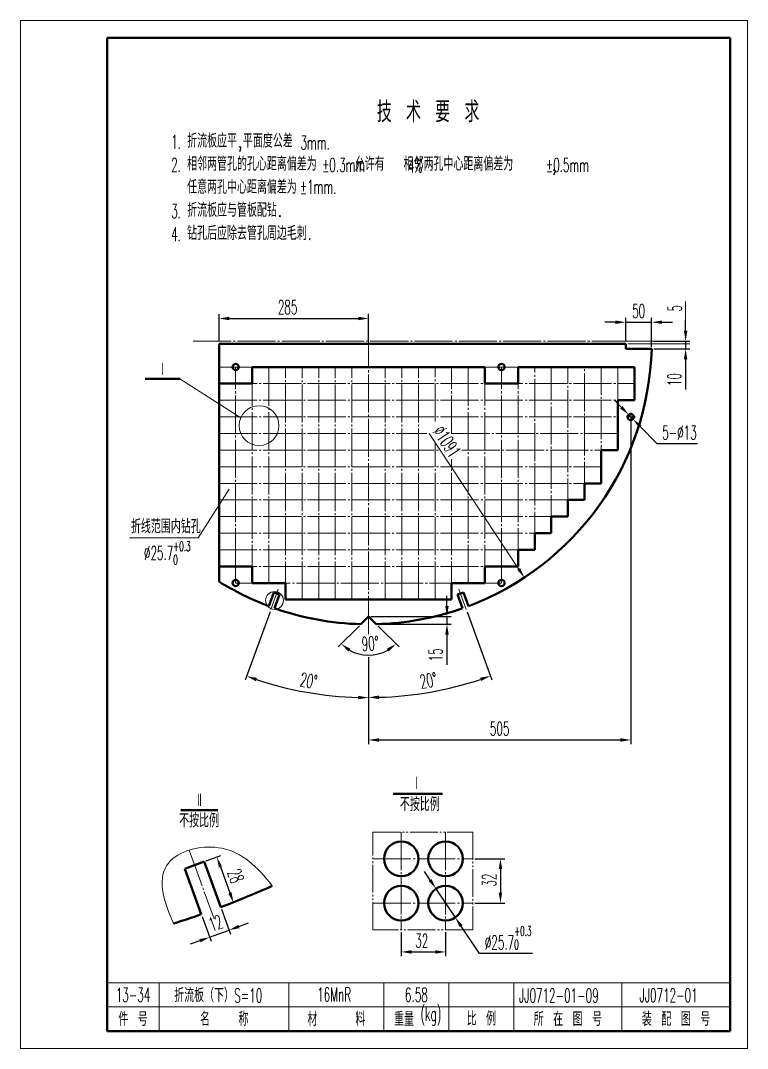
# Model space of a CAD drawing. Header units: millimetres. Extents: x 653 to 3278, y 1219 to 2187.
# Drawn here: x 2396.8 to 2606.8, y 1219.4 to 1516.4 of the extents above; entities that cross this region are included whole.
import ezdxf

# ---------------------------------------------------------------- set-up
doc = ezdxf.new("R2010")
doc.units = ezdxf.units.MM
doc.linetypes.add('JIS_08_11', pattern=[12.8, 11, -0.6, 0.6, -0.6])
doc.linetypes.add('JIS_09_08', pattern=[10.75, 8, -0.55, 0.55, -0.55, 0.55, -0.55])
for name, color, linetype, lineweight in [('图层1', 1, 'Continuous', 40), ('图层2', 4, 'JIS_08_11', 20), ('图层3', 2, 'Continuous', 20), ('图层5', 6, 'JIS_09_08', 20)]:
    doc.layers.add(name, color=color, linetype=linetype, lineweight=lineweight)
doc.styles.get("Standard").update_dxf_attribs({"font": 'romans.shx', "width": 0.55, "height": 4, "bigfont": 'gbcbig.shx'})
doc.styles.add('样式 1', font='romans.shx', dxfattribs={"height": 4, "bigfont": 'gbcbig.shx'})
doc.styles.add('样式 2', font='romans.shx', dxfattribs={"width": 0.55, "height": 4, "bigfont": 'gbcbig.shx'})
doc.dimstyles.new('ISO-25', dxfattribs={"dimtxt": 4, "dimasz": 3, "dimexe": 1.25, "dimexo": 0.625, "dimgap": 1.25, "dimtad": 1, "dimtoh": 1, "dimtxsty": 'Standard', "dimcen": 2.5, "dimadec": 1, "dimazin": 2, "dimtfac": 1, "dimtmove": 0, "dimatfit": 3, "dimfxl": 1, "dimarcsym": 0})
doc.dimstyles.new('副本 ISO-25', dxfattribs={"dimtxt": 4, "dimasz": 3, "dimexe": 1.25, "dimexo": 0.625, "dimgap": 1.25, "dimtad": 1, "dimdec": 1, "dimtxsty": 'Standard', "dimcen": 2.5, "dimazin": 2, "dimtfac": 1, "dimtdec": 1, "dimtmove": 0, "dimatfit": 3, "dimfxl": 1, "dimarcsym": 0})

# ---------------------------------------------------------------- blocks, each defined once
blk = doc.blocks.new('*D489')
at = {"layer": 'Defpoints', "color": 0}
for p in [(2506.82, 1253.68), (2519.62, 1253.68), (2519.62, 1247.29)]:
    blk.add_point(p, dxfattribs=at)
at = {"layer": '图层3', "color": 0, "lineweight": -2}
for p, q in [((2506.82, 1253.05), (2506.82, 1246.04)), ((2519.62, 1253.05), (2519.62, 1246.04)), ((2509.82, 1247.29), (2516.62, 1247.29))]:
    blk.add_line(p, q, dxfattribs=at)
at = {"layer": '图层3', "color": 0}
for points in [[(2509.82, 1247.79), (2509.82, 1246.79), (2506.82, 1247.29)], [(2516.62, 1247.79), (2516.62, 1246.79), (2519.62, 1247.29)]]:
    blk.add_solid(points, dxfattribs=at)
at = {"layer": '图层3', "color": 0, "insert": (2512.72, 1250.54), "char_height": 4, "attachment_point": 5}
blk.add_mtext('32', dxfattribs=at)
blk = doc.blocks.new('*D490')
at = {"layer": 'Defpoints', "color": 0}
for p in [(2527.46, 1274.21), (2527.46, 1261.41), (2535.46, 1261.41)]:
    blk.add_point(p, dxfattribs=at)
at = {"layer": '图层3', "color": 0, "lineweight": -2}
for p, q in [((2528.09, 1274.21), (2536.71, 1274.21)), ((2535.46, 1271.21), (2535.46, 1264.41)), ((2528.09, 1261.41), (2536.71, 1261.41))]:
    blk.add_line(p, q, dxfattribs=at)
at = {"layer": '图层3', "color": 0}
for points in [[(2534.96, 1271.21), (2535.96, 1271.21), (2535.46, 1274.21)], [(2534.96, 1264.41), (2535.96, 1264.41), (2535.46, 1261.41)]]:
    blk.add_solid(points, dxfattribs=at)
at = {"layer": '图层3', "color": 0, "insert": (2532.21, 1268.05), "char_height": 4, "attachment_point": 5, "rotation": 90}
blk.add_mtext('32', dxfattribs=at)
blk = doc.blocks.new('*D491')
at = {"layer": 'Defpoints', "color": 0}
for p in [(2516.83, 1265.56), (2522.41, 1257.26)]:
    blk.add_point(p, dxfattribs=at)
at = {"layer": '图层3', "color": 0, "lineweight": -2}
for p, q in [((2515.16, 1268.05), (2513.48, 1270.54)), ((2516.83, 1265.56), (2522.41, 1257.26)), ((2529.41, 1246.87), (2524.09, 1254.78)), ((2544.73, 1246.87), (2529.41, 1246.87))]:
    blk.add_line(p, q, dxfattribs=at)
at = {"layer": '图层3', "color": 0}
for points in [[(2515.57, 1268.33), (2514.74, 1267.77), (2516.83, 1265.56)], [(2524.5, 1255.05), (2523.67, 1254.5), (2522.41, 1257.26)]]:
    blk.add_solid(points, dxfattribs=at)
at = {"layer": '图层3', "color": 0, "insert": (2537.69, 1251.38), "char_height": 4, "attachment_point": 5}
blk.add_mtext('%%c25.7{\\H0.7x;\\S+0.3^ 0;}', dxfattribs=at)
blk = doc.blocks.new('*D492')
at = {"layer": 'Defpoints', "color": 0}
for p in [(2497.36, 1344.22), (2499.58, 1342), (2520.01, 1342)]:
    blk.add_point(p, dxfattribs=at)
at = {"layer": '图层3', "color": 0, "lineweight": -2}
for p, q in [((2520.01, 1347.22), (2520.01, 1350.22)), ((2497.98, 1344.22), (2521.26, 1344.22)), ((2520.01, 1344.22), (2520.01, 1342)), ((2500.2, 1342), (2521.26, 1342)), ((2520.01, 1339), (2520.01, 1330.25))]:
    blk.add_line(p, q, dxfattribs=at)
at = {"layer": '图层3', "color": 0}
for points in [[(2519.51, 1347.22), (2520.51, 1347.22), (2520.01, 1344.22)], [(2519.51, 1339), (2520.51, 1339), (2520.01, 1342)]]:
    blk.add_solid(points, dxfattribs=at)
at = {"layer": '图层3', "color": 0, "insert": (2516.76, 1333.12), "char_height": 4, "attachment_point": 5, "rotation": 90}
blk.add_mtext('15', dxfattribs=at)
blk = doc.blocks.new('*D493')
at = {"layer": 'Defpoints', "color": 0}
for p in [(2497.36, 1344.22), (2497.36, 1344.22), (2495.14, 1342), (2499.58, 1342), (2494.46, 1333.4)]:
    blk.add_point(p, dxfattribs=at)
at = {"layer": '图层3', "color": 0, "lineweight": -2}
for p, q in [((2494.7, 1341.55), (2488.56, 1335.41)), ((2500.02, 1341.55), (2506.16, 1335.41))]:
    blk.add_line(p, q, dxfattribs=at)
blk.add_arc((2497.36, 1344.22), 11.2, 240.3959, 299.6041, dxfattribs=at)
at = {"layer": '图层3', "color": 0}
for points in [[(2491.52, 1334.08), (2492.13, 1334.88), (2489.44, 1336.3)], [(2502.59, 1334.88), (2503.19, 1334.08), (2505.28, 1336.3)]]:
    blk.add_solid(points, dxfattribs=at)
at = {"layer": '图层3', "color": 0, "insert": (2497.81, 1336.39), "char_height": 4, "attachment_point": 5, "rotation": 3.2717}
blk.add_mtext('90°', dxfattribs=at)
blk = doc.blocks.new('*D494')
at = {"layer": 'Defpoints', "color": 0}
for p in [(2573.11, 1401.89), (2497.36, 1330.66), (2573.11, 1308.54)]:
    blk.add_point(p, dxfattribs=at)
at = {"layer": '图层3', "color": 0, "lineweight": -2}
for p, q in [((2573.11, 1401.27), (2573.11, 1307.29)), ((2497.36, 1330.03), (2497.36, 1307.29)), ((2500.36, 1308.54), (2570.11, 1308.54))]:
    blk.add_line(p, q, dxfattribs=at)
at = {"layer": '图层3', "color": 0}
for points in [[(2500.36, 1309.04), (2500.36, 1308.04), (2497.36, 1308.54)], [(2570.11, 1309.04), (2570.11, 1308.04), (2573.11, 1308.54)]]:
    blk.add_solid(points, dxfattribs=at)
at = {"layer": '图层3', "color": 0, "insert": (2535.23, 1311.79), "char_height": 4, "attachment_point": 5}
blk.add_mtext('505', dxfattribs=at)
blk = doc.blocks.new('*D495')
at = {"layer": 'Defpoints', "color": 0}
for p in [(2572.48, 1402.53), (2573.74, 1401.25)]:
    blk.add_point(p, dxfattribs=at)
at = {"layer": '图层3', "color": 0, "lineweight": -2}
for p, q in [((2570.38, 1404.68), (2568.28, 1406.82)), ((2572.48, 1402.53), (2573.74, 1401.25)), ((2580.74, 1394.1), (2575.84, 1399.1)), ((2592.36, 1394.1), (2580.74, 1394.1))]:
    blk.add_line(p, q, dxfattribs=at)
at = {"layer": '图层3', "color": 0}
for points in [[(2570.74, 1405.03), (2570.02, 1404.33), (2572.48, 1402.53)], [(2576.19, 1399.45), (2575.48, 1398.75), (2573.74, 1401.25)]]:
    blk.add_solid(points, dxfattribs=at)
at = {"layer": '图层3', "color": 0, "insert": (2587.17, 1397.35), "char_height": 4, "attachment_point": 5}
blk.add_mtext('5-%%C13', dxfattribs=at)
blk = doc.blocks.new('*D496')
at = {"layer": 'Defpoints', "color": 0}
for p in [(2497.36, 1430.32), (2454.16, 1423.04), (2497.36, 1423.04)]:
    blk.add_point(p, dxfattribs=at)
at = {"layer": '图层3', "color": 0, "lineweight": -2}
for p, q in [((2454.16, 1423.67), (2454.16, 1431.57)), ((2497.36, 1423.67), (2497.36, 1431.57)), ((2457.16, 1430.32), (2494.36, 1430.32))]:
    blk.add_line(p, q, dxfattribs=at)
at = {"layer": '图层3', "color": 0}
for points in [[(2457.16, 1430.82), (2457.16, 1429.82), (2454.16, 1430.32)], [(2494.36, 1430.82), (2494.36, 1429.82), (2497.36, 1430.32)]]:
    blk.add_solid(points, dxfattribs=at)
at = {"layer": '图层3', "color": 0, "insert": (2473.97, 1433.57), "char_height": 4, "attachment_point": 5}
blk.add_mtext('285', dxfattribs=at)
blk = doc.blocks.new('*D497')
at = {"layer": 'Defpoints', "color": 0}
for p in [(2579.15, 1429.25), (2571.65, 1423.04), (2579.15, 1421.54)]:
    blk.add_point(p, dxfattribs=at)
at = {"layer": '图层3', "color": 0, "lineweight": -2}
for p, q in [((2568.65, 1429.25), (2565.65, 1429.25)), ((2571.65, 1423.67), (2571.65, 1430.5)), ((2571.65, 1429.25), (2579.15, 1429.25)), ((2579.15, 1422.17), (2579.15, 1430.5)), ((2582.15, 1429.25), (2585.15, 1429.25))]:
    blk.add_line(p, q, dxfattribs=at)
at = {"layer": '图层3', "color": 0}
for points in [[(2568.65, 1429.75), (2568.65, 1428.75), (2571.65, 1429.25)], [(2582.15, 1429.75), (2582.15, 1428.75), (2579.15, 1429.25)]]:
    blk.add_solid(points, dxfattribs=at)
at = {"layer": '图层3', "color": 0, "insert": (2575.4, 1432.5), "char_height": 4, "attachment_point": 5}
blk.add_mtext('50', dxfattribs=at)
blk = doc.blocks.new('*D447')
at = {"layer": 'Defpoints', "color": 0}
for p in [(2579.15, 1423.79), (2588.96, 1423.79), (2579.15, 1421.54)]:
    blk.add_point(p, dxfattribs=at)
at = {"layer": '图层3', "color": 0, "lineweight": -2}
for p, q in [((2588.96, 1426.79), (2588.96, 1429.79)), ((2579.78, 1423.79), (2590.21, 1423.79)), ((2588.96, 1423.79), (2588.96, 1421.54)), ((2579.78, 1421.54), (2590.21, 1421.54)), ((2588.96, 1418.54), (2588.96, 1409.79))]:
    blk.add_line(p, q, dxfattribs=at)
at = {"layer": '图层3', "color": 0}
for points in [[(2588.46, 1426.79), (2589.46, 1426.79), (2588.96, 1423.79)], [(2588.46, 1418.54), (2589.46, 1418.54), (2588.96, 1421.54)]]:
    blk.add_solid(points, dxfattribs=at)
at = {"layer": '图层3', "color": 0, "insert": (2585.71, 1412.67), "char_height": 4, "attachment_point": 5, "rotation": 90}
blk.add_mtext('10', dxfattribs=at)
blk = doc.blocks.new('*D499')
at = {"layer": 'Defpoints', "color": 0}
for p in [(2454.68, 1260.22), (2449.04, 1258.17), (2457.09, 1253.6)]:
    blk.add_point(p, dxfattribs=at)
at = {"layer": '图层3', "color": 0, "lineweight": -2}
for p, q in [((2454.89, 1259.63), (2457.51, 1252.43)), ((2449.25, 1257.58), (2451.88, 1250.38)), ((2451.45, 1251.55), (2457.09, 1253.6)), ((2459.9, 1254.63), (2462.72, 1255.66)), ((2448.63, 1250.53), (2445.81, 1249.5))]:
    blk.add_line(p, q, dxfattribs=at)
at = {"layer": '图层3', "color": 0}
for points in [[(2459.73, 1255.1), (2460.08, 1254.16), (2457.09, 1253.6)], [(2448.46, 1251), (2448.8, 1250.06), (2451.45, 1251.55)]]:
    blk.add_solid(points, dxfattribs=at)
at = {"layer": '图层3', "color": 0, "insert": (2453.16, 1255.63), "char_height": 4, "attachment_point": 5, "rotation": 20}
blk.add_mtext('12', dxfattribs=at)
blk = doc.blocks.new('*D500')
at = {"layer": 'Defpoints', "color": 0}
for p in [(2449.89, 1273.38), (2454.68, 1260.22), (2458.33, 1261.55)]:
    blk.add_point(p, dxfattribs=at)
at = {"layer": '图层3', "color": 0, "lineweight": -2}
for p, q in [((2450.48, 1273.59), (2454.71, 1275.13)), ((2454.56, 1271.89), (2457.3, 1264.37)), ((2455.26, 1260.44), (2459.5, 1261.98))]:
    blk.add_line(p, q, dxfattribs=at)
at = {"layer": '图层3', "color": 0}
for points in [[(2455.03, 1272.06), (2454.09, 1271.72), (2453.54, 1274.71)], [(2457.77, 1264.54), (2456.83, 1264.2), (2458.33, 1261.55)]]:
    blk.add_solid(points, dxfattribs=at)
at = {"layer": '图层3', "color": 0, "insert": (2458.99, 1269.24), "char_height": 4, "attachment_point": 5, "rotation": 290}
blk.add_mtext('28', dxfattribs=at)
blk = doc.blocks.new('*D501')
at = {"layer": 'Defpoints', "color": 0}
for p in [(2497.36, 1431.66), (2523.43, 1352.15), (2525.6, 1346.2), (2497.36, 1332.82), (2509.31, 1321.53)]:
    blk.add_point(p, dxfattribs=at)
at = {"layer": '图层3', "color": 0, "lineweight": -2}
for p, q in [((2525.81, 1345.61), (2533, 1325.87)), ((2497.36, 1332.19), (2497.36, 1319.58))]:
    blk.add_line(p, q, dxfattribs=at)
blk.add_arc((2497.36, 1423.79), 102.96, 271.6696, 288.3304, dxfattribs=at)
at = {"layer": '图层3', "color": 0}
for points in [[(2529.57, 1326.53), (2529.9, 1325.59), (2532.57, 1327.04)], [(2500.37, 1320.38), (2500.35, 1321.38), (2497.36, 1320.83)]]:
    blk.add_solid(points, dxfattribs=at)
at = {"layer": '图层3', "color": 0, "insert": (2514.65, 1325.71), "char_height": 4, "attachment_point": 5, "rotation": 10}
blk.add_mtext('20°', dxfattribs=at)
blk = doc.blocks.new('*D502')
at = {"layer": 'Defpoints', "color": 0}
for p in [(2497.36, 1431.66), (2471.28, 1352.15), (2469.12, 1346.2), (2497.36, 1333.06), (2473.6, 1323.54)]:
    blk.add_point(p, dxfattribs=at)
at = {"layer": '图层3', "color": 0, "lineweight": -2}
for p, q in [((2468.9, 1345.61), (2461.69, 1325.8)), ((2497.36, 1332.43), (2497.36, 1319.51))]:
    blk.add_line(p, q, dxfattribs=at)
blk.add_arc((2497.36, 1423.79), 103.03, 251.6684, 268.3316, dxfattribs=at)
at = {"layer": '图层3', "color": 0}
for points in [[(2464.79, 1325.52), (2465.12, 1326.47), (2462.12, 1326.98)], [(2494.37, 1321.31), (2494.35, 1320.31), (2497.36, 1320.76)]]:
    blk.add_solid(points, dxfattribs=at)
at = {"layer": '图层3', "color": 0, "insert": (2480.05, 1325.64), "char_height": 4, "attachment_point": 5, "rotation": 350}
blk.add_mtext('20°', dxfattribs=at)

msp = doc.modelspace()

# ---------------------------------------------------------------- hatches: boundary and pattern name
at = {"layer": '图层3'}
h = msp.add_hatch(color=256, dxfattribs=at)
h.paths.add_polyline_path([(2588.84, 1423.041), (2589.084, 1423.041, -1)])
h.paths.add_polyline_path([(2589.084, 1423.041), (2588.962, 1423.041), (2588.962, 1423.163, -0.4142136)])
h.paths.add_polyline_path([(2588.962, 1423.041), (2588.84, 1423.041, -0.4142136), (2588.962, 1423.163)])

# ---------------------------------------------------------------- linework, layer by layer
at = {"layer": '图层1'}
for p, q in [((2421.82, 1224.409), (2421.82, 1511.409)), ((2421.82, 1511.409), (2601.82, 1511.409)), ((2601.82, 1511.409), (2601.82, 1224.409)), ((2454.158, 1423.041), (2571.652, 1423.041)), ((2454.158, 1423.041), (2454.158, 1354.299)), ((2571.652, 1421.541), (2571.652, 1423.041)), ((2571.652, 1421.541), (2579.152, 1421.541)), ((2454.158, 1416.291), (2454.158, 1411.491)), ((2463.758, 1411.491), (2463.758, 1416.291)), ((2463.758, 1416.291), (2530.958, 1416.291)), ((2530.958, 1416.291), (2530.958, 1411.491)), ((2540.558, 1411.491), (2540.558, 1416.291)), ((2540.558, 1416.291), (2574.158, 1416.291)), ((2574.158, 1416.291), (2574.158, 1406.691)), ((2432.853, 1412.88), (2442.853, 1412.88)), ((2454.158, 1411.491), (2463.758, 1411.491)), ((2530.958, 1411.491), (2540.558, 1411.491)), ((2574.158, 1406.691), (2569.358, 1406.691)), ((2569.358, 1406.691), (2569.358, 1392.291)), ((2569.358, 1392.291), (2564.558, 1392.291)), ((2564.558, 1392.291), (2564.558, 1382.691)), ((2564.558, 1382.691), (2559.758, 1382.691)), ((2559.758, 1382.691), (2559.758, 1377.891)), ((2559.758, 1377.891), (2554.958, 1377.891)), ((2554.958, 1377.891), (2554.958, 1373.091)), ((2554.958, 1373.091), (2550.158, 1373.091)), ((2550.158, 1373.091), (2550.158, 1368.291)), ((2550.158, 1368.291), (2545.358, 1368.291)), ((2545.358, 1368.291), (2545.358, 1363.491)), ((2545.358, 1363.491), (2540.558, 1363.491)), ((2540.558, 1363.491), (2540.558, 1358.691)), ((2454.158, 1358.691), (2463.758, 1358.691)), ((2463.758, 1358.691), (2463.758, 1353.891)), ((2540.558, 1358.691), (2530.958, 1358.691)), ((2530.958, 1358.691), (2530.958, 1353.891)), ((2463.758, 1353.891), (2473.358, 1353.891)), ((2473.358, 1353.891), (2473.358, 1349.091)), ((2530.958, 1353.891), (2521.358, 1353.891)), ((2521.358, 1353.891), (2521.358, 1349.091)), ((2469.963, 1351.155), (2468.527, 1347.208)), ((2471.655, 1350.54), (2469.963, 1351.155)), ((2471.655, 1350.54), (2470.218, 1346.593)), ((2473.358, 1349.091), (2497.358, 1349.091)), ((2521.358, 1349.091), (2497.358, 1349.091)), ((2523.062, 1350.54), (2524.753, 1351.155)), ((2523.062, 1350.54), (2524.498, 1346.593)), ((2524.753, 1351.155), (2526.19, 1347.208)), ((2497.358, 1344.216), (2495.138, 1341.996)), ((2497.358, 1344.216), (2499.578, 1341.996)), ((2504.489, 1292.932), (2518.713, 1292.932)), ((2443.117, 1288.231), (2453.78, 1288.231)), ((2444.25, 1271.327), (2449.888, 1273.379)), ((2444.25, 1271.327), (2449.039, 1258.17)), ((2449.888, 1273.379), (2454.677, 1260.222)), ((2421.82, 1238.409), (2421.82, 1224.409)), ((2601.82, 1224.409), (2421.82, 1224.409))]:
    msp.add_line(p, q, dxfattribs=at)
for centre, radius in [((2458.958, 1416.291), 0.9), ((2535.758, 1416.291), 0.9), ((2573.108, 1401.891), 0.9), ((2458.958, 1353.891), 0.9), ((2535.758, 1353.891), 0.9), ((2506.823, 1274.213), 5), ((2519.623, 1274.213), 5), ((2506.823, 1261.413), 5), ((2519.623, 1261.413), 5)]:
    msp.add_circle(centre, radius, dxfattribs=at)
for centre, radius, start, end in [((2497.358, 1423.791), 81.825, 290.63021, 358.4243), ((2497.358, 1423.791), 81.825, 238.13255, 249.36979), ((2497.358, 1423.791), 81.825, 250.63021, 268.4454), ((2497.358, 1423.791), 81.825, 271.5546, 289.36979), ((2365.504, 1496.452), 252.5, 290.68076, 294.32262), ((2365.504, 1496.452), 252.5, 287.40298, 289.31924)]:
    msp.add_arc(centre, radius, start, end, dxfattribs=at)
at = {"layer": '图层2'}
for p, q in [((2497.358, 1339.157), (2497.358, 1431.657)), ((2446.658, 1423.791), (2584.317, 1423.791)), ((2454.158, 1358.691), (2454.158, 1416.291)), ((2454.158, 1416.291), (2463.758, 1416.291)), ((2458.958, 1358.691), (2458.958, 1416.291)), ((2463.758, 1353.891), (2463.758, 1416.291)), ((2468.558, 1353.891), (2468.558, 1416.291)), ((2473.358, 1349.091), (2473.358, 1416.291)), ((2478.158, 1349.091), (2478.158, 1416.291)), ((2482.958, 1349.091), (2482.958, 1416.291)), ((2487.758, 1349.091), (2487.758, 1416.291)), ((2492.558, 1349.091), (2492.558, 1416.291)), ((2502.158, 1349.091), (2502.158, 1416.291)), ((2506.958, 1349.091), (2506.958, 1416.291)), ((2511.758, 1349.091), (2511.758, 1416.291)), ((2516.558, 1400.585), (2516.558, 1416.291)), ((2521.358, 1397.091), (2521.358, 1416.291)), ((2521.358, 1397.091), (2521.358, 1416.291)), ((2526.158, 1353.891), (2526.158, 1416.291)), ((2530.958, 1353.891), (2530.958, 1416.291)), ((2530.958, 1416.291), (2540.558, 1416.291)), ((2535.758, 1358.691), (2535.758, 1416.291)), ((2540.558, 1358.691), (2540.558, 1416.291)), ((2545.358, 1363.491), (2545.358, 1416.291)), ((2550.158, 1368.291), (2550.158, 1416.291)), ((2554.958, 1373.091), (2554.958, 1416.291)), ((2559.758, 1377.891), (2559.758, 1416.291)), ((2564.558, 1382.691), (2564.558, 1416.291)), ((2569.358, 1392.291), (2569.358, 1416.291)), ((2574.158, 1406.691), (2574.158, 1416.291)), ((2454.158, 1411.491), (2574.158, 1411.491)), ((2454.158, 1406.691), (2574.158, 1406.691)), ((2454.158, 1401.891), (2569.358, 1401.891)), ((2571.865, 1401.891), (2574.502, 1401.891)), ((2573.108, 1400.631), (2573.108, 1403.151)), ((2454.158, 1397.091), (2514.228, 1397.091)), ((2521.358, 1397.091), (2569.358, 1397.091)), ((2516.558, 1349.091), (2516.558, 1394.211)), ((2454.158, 1392.291), (2518.111, 1392.291)), ((2524.265, 1392.291), (2569.358, 1392.291)), ((2454.158, 1387.491), (2564.558, 1387.491)), ((2521.358, 1349.091), (2521.358, 1389.678)), ((2521.358, 1349.091), (2521.358, 1389.678)), ((2454.158, 1382.691), (2564.558, 1382.691)), ((2454.158, 1377.891), (2559.758, 1377.891)), ((2454.158, 1373.091), (2554.958, 1373.091)), ((2454.158, 1368.291), (2550.158, 1368.291)), ((2454.158, 1363.491), (2545.358, 1363.491)), ((2454.158, 1358.691), (2540.558, 1358.691)), ((2458.958, 1353.891), (2458.958, 1358.691)), ((2535.758, 1353.891), (2535.758, 1358.691)), ((2463.758, 1353.891), (2458.958, 1353.891)), ((2463.758, 1353.891), (2530.958, 1353.891)), ((2471.283, 1352.151), (2469.116, 1346.196)), ((2523.433, 1352.151), (2525.6, 1346.196)), ((2530.958, 1353.891), (2535.758, 1353.891)), ((2473.358, 1349.091), (2521.358, 1349.091)), ((2506.823, 1281.947), (2506.823, 1253.677)), ((2519.623, 1281.947), (2519.623, 1253.677)), ((2445.489, 1276.696), (2452.713, 1256.848)), ((2498.611, 1274.213), (2527.462, 1274.213)), ((2498.611, 1261.413), (2527.462, 1261.413))]:
    msp.add_line(p, q, dxfattribs=at)
at = {"layer": '图层3'}
for p, q in [((2396.82, 1219.409), (2396.82, 1516.409)), ((2396.82, 1516.409), (2606.82, 1516.409)), ((2606.82, 1516.409), (2606.82, 1219.409)), ((2588.962, 1429.791), (2588.962, 1435.252)), ((2588.962, 1426.791), (2588.962, 1429.791)), ((2572.277, 1423.791), (2590.212, 1423.791)), ((2572.277, 1423.041), (2590.212, 1423.041)), ((2588.962, 1423.791), (2588.962, 1423.041)), ((2588.962, 1420.041), (2588.962, 1413.074)), ((2442.853, 1412.88), (2460.424, 1401.572)), ((2514.916, 1397.14), (2540.724, 1357.967)), ((2448.171, 1366.981), (2457.046, 1380.993)), ((2428.311, 1366.981), (2448.171, 1366.981)), ((2421.82, 1238.409), (2601.82, 1238.409)), ((2436.82, 1224.409), (2436.82, 1238.409)), ((2474.32, 1224.409), (2474.32, 1238.424)), ((2501.82, 1224.409), (2501.82, 1238.424)), ((2520.57, 1224.409), (2520.57, 1238.409)), ((2539.32, 1224.409), (2539.32, 1238.409)), ((2570.57, 1224.409), (2570.57, 1238.409)), ((2421.82, 1231.409), (2601.82, 1231.409)), ((2606.82, 1219.409), (2396.82, 1219.409))]:
    msp.add_line(p, q, dxfattribs=at)
for centre, radius in [((2588.962, 1423.041), 0.122), ((2465.722, 1399.366), 5.74), ((2470.2, 1348.85), 2.576)]:
    msp.add_circle(centre, radius, dxfattribs=at)
msp.add_open_spline([(2441.024, 1255.51), (2436.982, 1264.253), (2436.232, 1275.259), (2456.507, 1279.845), (2465.239, 1272.055), (2469.502, 1266.363)], degree=3, knots=[12.8547329, 12.8547329, 12.8547329, 12.8547329, 55.1503816, 92.8047063, 133.2095323, 133.2095323, 133.2095323, 133.2095323], dxfattribs=at)
for points in [[(2588.462, 1426.791), (2589.462, 1426.791), (2588.962, 1423.791)], [(2541.142, 1358.242), (2540.307, 1357.692), (2542.375, 1355.462)]]:
    msp.add_solid(points, dxfattribs=at)
at = {"layer": '图层5'}
for p, q in [((2498.611, 1281.947), (2527.462, 1281.947)), ((2498.611, 1253.677), (2498.611, 1281.947)), ((2527.462, 1281.947), (2527.462, 1253.677)), ((2527.462, 1253.677), (2498.611, 1253.677))]:
    msp.add_line(p, q, dxfattribs=at)

# ---------------------------------------------------------------- texts
at = {"layer": '图层3'}
for s, insert, char_height, width, attachment_point, style in [('技 术 要 求', (2499.747, 1493.034), 6, 70.44275, 1, '样式 1'), ('折流板应平,平面度公差\\P相邻两管孔的孔心距离偏差为    允许有  相邻两孔中心距离偏差为    ,\\P任意两孔中心距离偏差为\\P折流板应与管板配钻.\\P钻孔后应除去管孔周边毛刺.', (2444.946, 1483.684), 4, 165.44762, 1, '样式 1'), ('3mm.', (2477.689, 1483.116), 4, 32.6453, 1, '样式 2'), ('%%p0.3mm', (2483.951, 1476.671), 4, 14.344, 1, '样式 2'), ('4%', (2508.791, 1476.473), 4, 5.40717, 1, '样式 2'), ('%%p0.5mm', (2548.609, 1476.671), 4, 14.344, 1, '样式 2'), ('%%p1mm.', (2477.543, 1470.354), 4, 14.344, 1, '样式 2'), ('折线范围内钻孔', (2428.717, 1368.24), 4, 39.46863, 7, '样式 1'), ('不按比例', (2506.405, 1291.979), 4, 11.78135, 1, '样式 1'), ('不按比例', (2442.635, 1287.278), 4, 11.78135, 1, '样式 1'), ('13-34', (2429.32, 1234.909), 4, 15, 5, '样式 2'), ('折流板（下）', (2441.2, 1234.746), 4, 68.75, 4, '样式 1'), ('S=10', (2462.602, 1234.717), 4, 31.25, 5, '样式 2'), ('16MnR', (2487.421, 1234.981), 4, 31.25, 5, '样式 2'), ('6.58', (2511.195, 1234.909), 4, 18.75, 5, '样式 2'), (' JJ0712-01-09', (2539.32, 1234.708), 4, 37.5, 4, '样式 2'), (' JJ0712-01', (2574.153, 1234.762), 4, 37.5, 4, '样式 2'), ('件 号', (2429.32, 1227.909), 4, 15, 5, '样式 1'), ('名   称', (2455.665, 1227.909), 4, 37.31081, 5, '样式 1'), ('材    料', (2488.07, 1227.909), 4, 27.5, 5, '样式 1'), ('重量', (2507.598, 1227.909), 4, 18.75, 5, '样式 1'), ('(kg)', (2512.342, 1231.409), 4, 8.22875, 1, '样式 2'), ('比 例', (2529.945, 1228.024), 4, 18.75, 5, '样式 1'), ('所 在 图 号', (2554.945, 1227.909), 4, 31.25, 5, '样式 1'), ('装 配 图 号', (2586.195, 1227.909), 4, 31.25, 5, '样式 1')]:
    msp.add_mtext(s, dxfattribs=dict(at, insert=insert, char_height=char_height, width=width, attachment_point=attachment_point, style=style))
at = {"layer": '图层3', "char_height": 4}
for s, insert, width, attachment_point in [('1.\\P2.\\P\\P3.\\P4.', (2440.323, 1483.361), 153.08498, 1), ('Ⅰ', (2437.853, 1415.622), 16.17275, 5), ('\\A1;%%C25.7{\\H0.6978x;\\S+0.3^ 0;}', (2432.46, 1359.212), 15.71158, 7), ('Ⅰ', (2511.2, 1296.006), 16.17275, 5), ('Ⅱ', (2448.482, 1291.086), 18.07557, 5)]:
    msp.add_mtext(s, dxfattribs=dict(at, insert=insert, width=width, attachment_point=attachment_point))
at = {"layer": '图层3', "char_height": 4, "attachment_point": 5}
for s, insert, rotation in [('5', (2585.826, 1433.254), 90), ('%%c1091', (2520.002, 1394.798), 303.37767)]:
    msp.add_mtext(s, dxfattribs=dict(at, insert=insert, rotation=rotation))

# ---------------------------------------------------------------- dimensions: what is measured, and where the dimension line sits
at = {"layer": '图层3'}
for base, p1, p2, text, picture, middle in [((2497.358, 1430.317), (2454.158, 1423.041), (2497.358, 1423.041), '285', '*D496', (2473.973, 1430.317)), ((2579.152, 1429.249), (2571.652, 1423.041), (2579.152, 1421.541), '50', '*D497', (2575.402, 1429.249)), ((2573.108, 1308.536), (2497.358, 1330.659), (2573.108, 1401.891), '505', '*D494', (2535.233, 1308.536)), ((2519.623, 1247.293), (2506.823, 1253.677), (2519.623, 1253.677), '32', '*D489', (2512.718, 1247.293))]:
    dim = msp.add_linear_dim(base=base, p1=p1, p2=p2, text=text, dimstyle='ISO-25', dxfattribs=at)
    dim.commit()
    dim.dimension.update_dxf_attribs({"geometry": picture, "text_midpoint": middle, "dimtype": 160})
for base, line1, line2, picture, middle in [((2473.599, 1323.542), ((2497.358, 1333.056), (2497.358, 1431.657)), ((2471.283, 1352.151), (2469.116, 1346.196)), '*D502', (2480.051, 1325.639)), ((2509.311, 1321.53), ((2497.358, 1332.816), (2497.358, 1431.657)), ((2523.433, 1352.151), (2525.6, 1346.196)), '*D501', (2514.653, 1325.707))]:
    dim = msp.add_angular_dim_2l(base=base, line1=line1, line2=line2, dimstyle='副本 ISO-25', dxfattribs=at)
    dim.commit()
    dim.dimension.update_dxf_attribs({"geometry": picture, "text_midpoint": middle})
for base, p1, p2, angle, text, dimstyle, picture, middle in [((2588.962, 1423.791), (2579.152, 1421.541), (2579.152, 1423.791), 270, '10', '副本 ISO-25', '*D447', (2588.962, 1412.667)), ((2520.008, 1341.996), (2497.358, 1344.216), (2499.578, 1341.996), 270, '15', '副本 ISO-25', '*D492', (2520.008, 1333.122)), ((2535.462, 1261.413), (2527.462, 1274.213), (2527.462, 1261.413), 90, '32', 'ISO-25', '*D490', (2535.462, 1268.052))]:
    dim = msp.add_linear_dim(base=base, p1=p1, p2=p2, angle=angle, text=text, dimstyle=dimstyle, dxfattribs=at)
    dim.commit()
    dim.dimension.update_dxf_attribs({"geometry": picture, "text_midpoint": middle, "dimtype": 160})
dim = msp.add_diameter_dim_2p(p1=(2572.479, 1402.534), p2=(2573.738, 1401.248), text='5-%%C13', dimstyle='ISO-25', dxfattribs=at)
dim.commit()
dim.dimension.update_dxf_attribs({"geometry": '*D495', "text_midpoint": (2587.171, 1394.104), "dimtype": 163})
dim = msp.add_angular_dim_2l(base=(2494.46, 1333.399), line1=((2497.358, 1344.216), (2499.578, 1341.996)), line2=((2497.358, 1344.216), (2495.138, 1341.996)), dimstyle='ISO-25', dxfattribs=at)
dim.commit()
dim.dimension.update_dxf_attribs({"geometry": '*D493', "text_midpoint": (2497.997, 1333.036), "dimtype": 162})
for p1, distance, text, picture, middle in [((2449.888, 1273.379), 3.883, '28', '*D500', (2458.985, 1269.24)), ((2449.039, 1258.17), -7.043, '12', '*D499', (2453.155, 1255.632))]:
    dim = msp.add_aligned_dim(p1=p1, p2=(2454.677, 1260.222), distance=distance, text=text, dimstyle='ISO-25', dxfattribs=at)
    dim.commit()
    dim.dimension.update_dxf_attribs({"geometry": picture, "text_midpoint": middle})
dim = msp.add_diameter_dim_2p(p1=(2516.832, 1265.562), p2=(2522.414, 1257.265), text='%%c25.7{\\H0.7x;\\S+0.3^ 0;}', dimstyle='ISO-25', dxfattribs=at)
dim.commit()
dim.dimension.update_dxf_attribs({"geometry": '*D491', "text_midpoint": (2537.694, 1251.382)})

doc.saveas('drawing.dxf')
